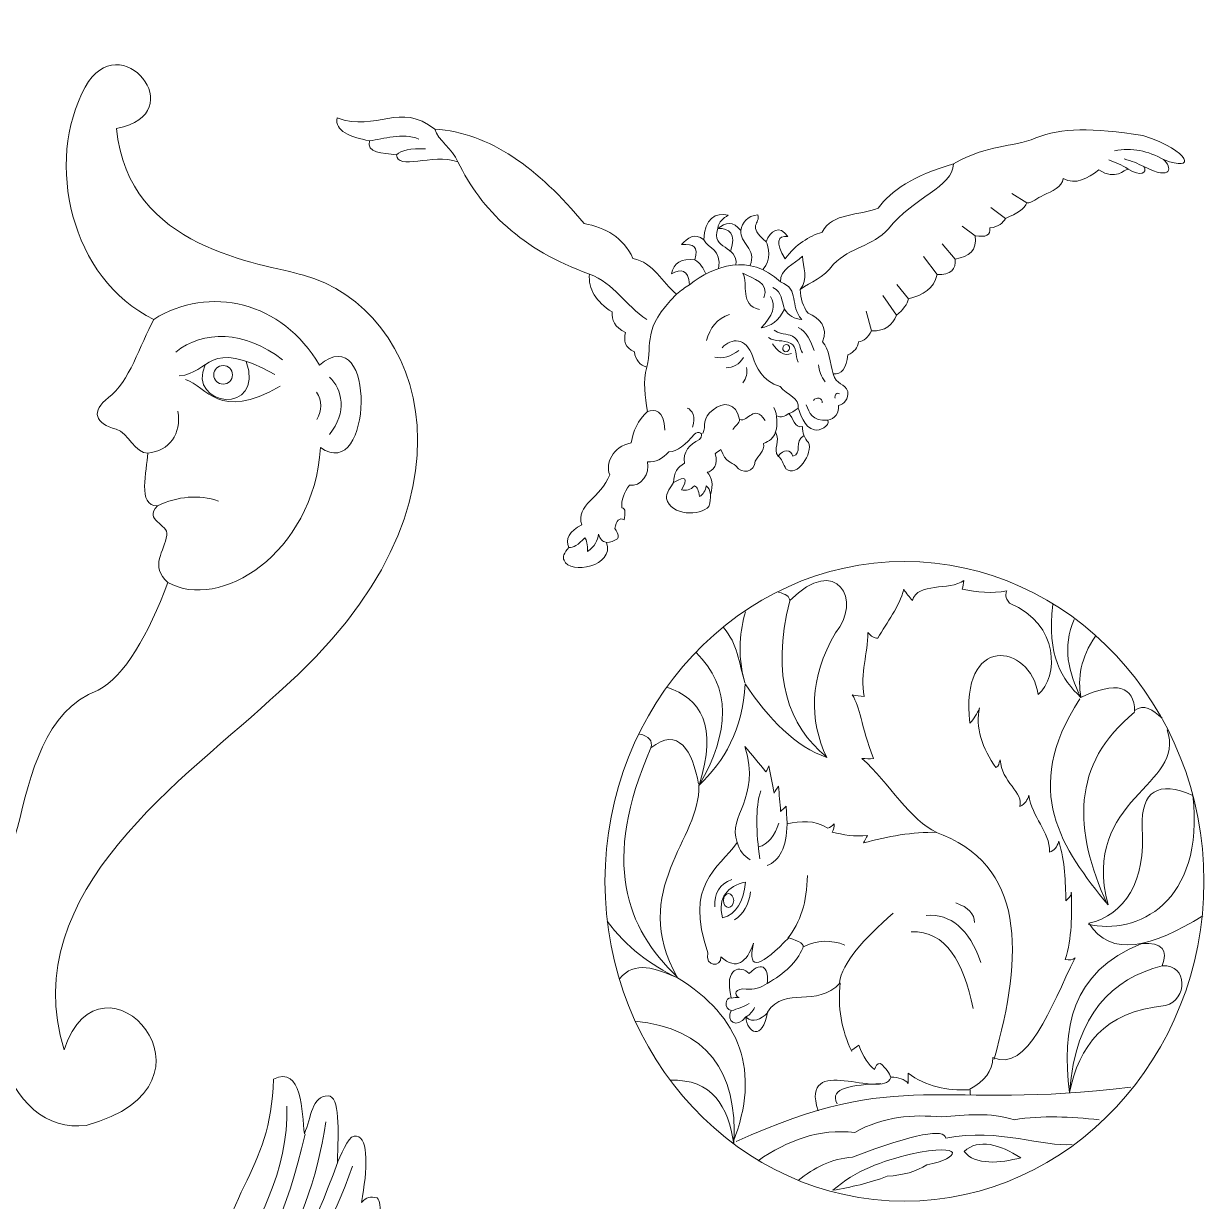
# Model space of a CAD drawing. Header units: centimetres. Extents: x 1.6 to 27.6, y -9.8 to 10.
# Drawn here: x 15.23 to 27.51, y -2.32 to 9.93 of the extents above; entities that cross this region are included whole.
import ezdxf

# ---------------------------------------------------------------- set-up
doc = ezdxf.new("R2010")
doc.units = ezdxf.units.CM
doc.header["$MEASUREMENT"] = 0
doc.layers.add('layer 1', color=7, linetype='Continuous')

msp = doc.modelspace()

# ---------------------------------------------------------------- linework, layer by layer
at = {"layer": 'layer 1', "color": 250, "lineweight": 9}
for points, knots in [([(16.19439, 8.83719), (16.99948, 8.98761), (16.22812, 9.92742), (15.86869, 9.26776), (15.86869, 9.26776), (15.44291, 8.48997), (15.71698, 7.27028), (16.58029, 6.85151), (16.58029, 6.85151), (16.43833, 6.58042), (16.32521, 6.20114), (16.11112, 6.03826), (16.11112, 6.03826), (15.92068, 5.89631), (15.97322, 5.76519), (16.18929, 5.70983), (16.18929, 5.70983), (16.3132, 5.66971), (16.39382, 5.45645), (16.51772, 5.4596), (16.51772, 5.4596), (16.5107, 5.27716), (16.40512, 4.90712), (16.61939, 4.91224), (16.61939, 4.91224), (16.4663, 4.76008), (16.73887, 4.72336), (16.71563, 4.60727), (16.71563, 4.60727), (16.69601, 4.44307), (16.53208, 4.28607), (16.72886, 4.11464), (16.72886, 4.11464), (16.52202, 3.57742), (16.28091, 3.13356), (16.00165, 2.99643), (16.00165, 2.99643), (15.43825, 2.77633), (15.30417, 2.12004), (15.16494, 1.56544), (15.16494, 1.56544), (14.52962, -0.42036), (15.06378, -1.6285), (15.87728, -1.5322), (15.87728, -1.5322), (17.45618, -1.10424), (16.03193, 0.43362), (15.64891, -0.74564), (15.64891, -0.74564), (15.14158, 0.90856), (16.92024, 2.07659), (17.88172, 2.9757), (17.88172, 2.9757), (20.11346, 4.91946), (19.39545, 6.97612), (18.13783, 7.30968), (18.13783, 7.30968), (17.69716, 7.44372), (16.31057, 7.57086), (16.19439, 8.83719)], [0, 0, 0, 0, 0.0625, 0.0625, 0.0625, 0.0625, 0.125, 0.125, 0.125, 0.125, 0.1875, 0.1875, 0.1875, 0.1875, 0.25, 0.25, 0.25, 0.25, 0.3125, 0.3125, 0.3125, 0.3125, 0.375, 0.375, 0.375, 0.375, 0.4375, 0.4375, 0.4375, 0.4375, 0.5, 0.5, 0.5, 0.5, 0.5625, 0.5625, 0.5625, 0.5625, 0.625, 0.625, 0.625, 0.625, 0.6875, 0.6875, 0.6875, 0.6875, 0.75, 0.75, 0.75, 0.75, 0.8125, 0.8125, 0.8125, 0.8125, 0.875, 0.875, 0.875, 0.875, 1, 1, 1, 1]), ([(22.36831, 5.02906), (22.37226, 4.99119), (22.36736, 4.95048), (22.3525, 4.90584), (22.3525, 4.90584), (22.2642, 4.80773), (21.95679, 4.80358), (21.91191, 4.98846), (21.91191, 4.98846), (21.90497, 5.04046), (21.96001, 5.11801), (21.98586, 5.15361), (21.98586, 5.15361), (21.98613, 5.25947), (22.02942, 5.31619), (22.09854, 5.35561), (22.09854, 5.35561), (22.08047, 5.47516), (22.14932, 5.54823), (22.25583, 5.60215), (22.25583, 5.60215), (22.31308, 5.6748), (22.24183, 5.69005), (22.20259, 5.65853), (22.20259, 5.65853), (22.11385, 5.5498), (22.02511, 5.4767), (21.93638, 5.47493), (21.93638, 5.47493), (21.87256, 5.4041), (21.80116, 5.3591), (21.71303, 5.37091), (21.71303, 5.37091), (21.74672, 5.24641), (21.64499, 5.10796), (21.5264, 5.12613), (21.5264, 5.12613), (21.47097, 5.05122), (21.4406, 4.97317), (21.44684, 4.89054), (21.44684, 4.89054), (21.49284, 4.8876), (21.48036, 4.82615), (21.47131, 4.76815), (21.47131, 4.76815), (21.42327, 4.79153), (21.39062, 4.76092), (21.37341, 4.67637), (21.37341, 4.67637), (21.42128, 4.61164), (21.41498, 4.58755), (21.40094, 4.56927), (21.40094, 4.56927), (21.36706, 4.54547), (21.32933, 4.53323), (21.28774, 4.53256), (21.28774, 4.53256), (21.37872, 4.27787), (20.90656, 4.19519), (20.84714, 4.34592), (20.84714, 4.34592), (20.82973, 4.3782), (20.84605, 4.42495), (20.8961, 4.47749), (20.8961, 4.47749), (20.85496, 4.56012), (20.90418, 4.65263), (21.03073, 4.71308), (21.03073, 4.71308), (20.96282, 4.92217), (21.23317, 4.99539), (21.32139, 5.23628), (21.32139, 5.23628), (21.27537, 5.35028), (21.34984, 5.52693), (21.54474, 5.56673), (21.54474, 5.56673), (21.56477, 5.68934), (21.61124, 5.80234), (21.71609, 5.89412), (21.71609, 5.89412), (21.68481, 6.04812), (21.66872, 6.20213), (21.70691, 6.35613), (21.70691, 6.35613), (21.63398, 6.37306), (21.59114, 6.42608), (21.5784, 6.51523), (21.5784, 6.51523), (21.48008, 6.55444), (21.46453, 6.62674), (21.48662, 6.71411), (21.48662, 6.71411), (21.37198, 6.77196), (21.34012, 6.84636), (21.34586, 6.92828), (21.34586, 6.92828), (21.17707, 7.03578), (21.09853, 7.16735), (21.11028, 7.32298), (21.11028, 7.32298), (20.40395, 7.57431), (19.99064, 7.98758), (19.74173, 8.49168), (19.74173, 8.49168), (19.47543, 8.57895), (19.10983, 8.39541), (19.10532, 8.5639), (19.10532, 8.5639), (18.95813, 8.57971), (18.78619, 8.58066), (18.82547, 8.70834), (18.82547, 8.70834), (18.61939, 8.74858), (18.4634, 8.80992), (18.48632, 8.94658), (18.48632, 8.94658), (18.90192, 8.79893), (19.14151, 9.12068), (19.50295, 8.82857), (19.50295, 8.82857), (20.07303, 8.79803), (20.5814, 8.42047), (21.05517, 7.84823), (21.05517, 7.84823), (21.27729, 7.8062), (21.46178, 7.70775), (21.56351, 7.48514), (21.56351, 7.48514), (21.77799, 7.44232), (21.86608, 7.23703), (22.01737, 7.11298), (22.01737, 7.11298), (22.06166, 7.15178), (22.10596, 7.18457), (22.15025, 7.21134), (22.15025, 7.21134), (22.13868, 7.37794), (22.06123, 7.37505), (21.9653, 7.32473), (21.9653, 7.32473), (21.98567, 7.43964), (22.06621, 7.48838), (22.20694, 7.47089), (22.20694, 7.47089), (22.24546, 7.60975), (22.19971, 7.63575), (22.06971, 7.63017), (22.06971, 7.63017), (22.13049, 7.69635), (22.20254, 7.75802), (22.29943, 7.67973), (22.29943, 7.67973), (22.3124, 7.90122), (22.41952, 7.96636), (22.55301, 7.93631), (22.55301, 7.93631), (22.50367, 7.89859), (22.45433, 7.87443), (22.44562, 7.79609), (22.44562, 7.79609), (22.52517, 7.86286), (22.60472, 7.87697), (22.68427, 7.7752), (22.68427, 7.7752), (22.70181, 7.86149), (22.74943, 7.92522), (22.86328, 7.93928), (22.86328, 7.93928), (22.89112, 7.84581), (22.74293, 7.82907), (22.94681, 7.65886), (22.94681, 7.65886), (22.99231, 7.77304), (23.08594, 7.84058), (23.17355, 7.71256), (23.17355, 7.71256), (23.06832, 7.73227), (23.03679, 7.64667), (23.1467, 7.48282), (23.1467, 7.48282), (23.26076, 7.6355), (23.39138, 7.71367), (23.52951, 7.75797), (23.52951, 7.75797), (23.63403, 7.96375), (23.91911, 7.92579), (24.11391, 8.00972), (24.11391, 8.00972), (24.24823, 8.18888), (24.47284, 8.34925), (24.89609, 8.46823), (24.89609, 8.46823), (25.27839, 8.68418), (25.48409, 8.62988), (25.75228, 8.73829), (25.75228, 8.73829), (26.02369, 8.84802), (26.32857, 8.84256), (26.86504, 8.76493), (26.86504, 8.76493), (27.37313, 8.59889), (27.42287, 8.37675), (27.08082, 8.51318), (27.08082, 8.51318), (27.16592, 8.43923), (27.18011, 8.28564), (26.87403, 8.44126), (26.87403, 8.44126), (26.91488, 8.3721), (26.84287, 8.33602), (26.7122, 8.41429), (26.7122, 8.41429), (26.66446, 8.4113), (26.58965, 8.29094), (26.40652, 8.4053), (26.40652, 8.4053), (26.28819, 8.31643), (26.16832, 8.24718), (26.03791, 8.31539), (26.03791, 8.31539), (26.02213, 8.22538), (25.92439, 8.18736), (25.8313, 8.14335), (25.8313, 8.14335), (25.76759, 8.11322), (25.71327, 8.06107), (25.66029, 8.06366), (25.66029, 8.06366), (25.63352, 8.0037), (25.55859, 7.94975), (25.43553, 7.90182), (25.43553, 7.90182), (25.40877, 7.85527), (25.37295, 7.81324), (25.27371, 7.80292), (25.27371, 7.80292), (25.28294, 7.72781), (25.23198, 7.70083), (25.12086, 7.72201), (25.12086, 7.72201), (25.14673, 7.5666), (25.05674, 7.50225), (24.91408, 7.47926), (24.91408, 7.47926), (24.92449, 7.37455), (24.87133, 7.31383), (24.72526, 7.31743), (24.72526, 7.31743), (24.6941, 7.17258), (24.58015, 7.1022), (24.42859, 7.0657), (24.42859, 7.0657), (24.41671, 7.00875), (24.37475, 6.95182), (24.3027, 6.89487), (24.3027, 6.89487), (24.2632, 6.79353), (24.18984, 6.72604), (24.04198, 6.73305), (24.04198, 6.73305), (24.00907, 6.66399), (23.96411, 6.62503), (23.90712, 6.61616), (23.90712, 6.61616), (23.90125, 6.55917), (23.86529, 6.51423), (23.79924, 6.4813), (23.79924, 6.4813), (23.78214, 6.34767), (23.73571, 6.27272), (23.6464, 6.28351), (23.6464, 6.28351), (23.66989, 6.17103), (23.77681, 6.18753), (23.7965, 6.09971), (23.7965, 6.09971), (23.80721, 6.02976), (23.7604, 5.96615), (23.69968, 5.95627), (23.69968, 5.95627), (23.71241, 5.88307), (23.6605, 5.81587), (23.58852, 5.80208), (23.58852, 5.80208), (23.61257, 5.74237), (23.5058, 5.68843), (23.45226, 5.70168), (23.45226, 5.70168), (23.33266, 5.73351), (23.30754, 5.87081), (23.28013, 5.92758), (23.28013, 5.92758), (23.24027, 5.89701), (23.208, 5.87908), (23.18331, 5.8738), (23.18331, 5.8738), (23.23112, 5.82837), (23.2391, 5.71656), (23.32674, 5.73752), (23.32674, 5.73752), (23.32288, 5.66911), (23.34604, 5.61571), (23.3877, 5.57258), (23.3877, 5.57258), (23.44097, 5.46115), (23.26849, 5.19941), (23.15462, 5.29646), (23.15462, 5.29646), (23.12713, 5.3407), (23.11101, 5.40768), (23.07214, 5.42914), (23.07214, 5.42914), (23.01656, 5.50613), (23.09924, 5.58096), (23.04705, 5.68016), (23.04705, 5.68016), (23.02558, 5.62174), (22.98218, 5.57977), (22.92155, 5.56182), (22.92155, 5.56182), (22.9337, 5.47739), (22.86416, 5.43751), (22.83547, 5.37535), (22.83547, 5.37535), (22.82842, 5.26452), (22.69679, 5.23121), (22.63465, 5.32835), (22.63465, 5.32835), (22.58207, 5.37167), (22.52947, 5.36112), (22.47689, 5.49728), (22.47689, 5.49728), (22.45189, 5.48021), (22.43185, 5.46563), (22.41675, 5.45352), (22.41675, 5.45352), (22.45738, 5.35368), (22.39367, 5.26163), (22.33402, 5.26395), (22.33402, 5.26395), (22.38341, 5.20046), (22.40346, 5.1386), (22.36831, 5.02906)], [0, 0, 0, 0, 0.01149425, 0.01149425, 0.01149425, 0.01149425, 0.02298851, 0.02298851, 0.02298851, 0.02298851, 0.03448276, 0.03448276, 0.03448276, 0.03448276, 0.04597701, 0.04597701, 0.04597701, 0.04597701, 0.05747126, 0.05747126, 0.05747126, 0.05747126, 0.06896552, 0.06896552, 0.06896552, 0.06896552, 0.08045977, 0.08045977, 0.08045977, 0.08045977, 0.09195402, 0.09195402, 0.09195402, 0.09195402, 0.10344828, 0.10344828, 0.10344828, 0.10344828, 0.11494253, 0.11494253, 0.11494253, 0.11494253, 0.12643678, 0.12643678, 0.12643678, 0.12643678, 0.13793103, 0.13793103, 0.13793103, 0.13793103, 0.14942529, 0.14942529, 0.14942529, 0.14942529, 0.16091954, 0.16091954, 0.16091954, 0.16091954, 0.17241379, 0.17241379, 0.17241379, 0.17241379, 0.18390805, 0.18390805, 0.18390805, 0.18390805, 0.1954023, 0.1954023, 0.1954023, 0.1954023, 0.20689655, 0.20689655, 0.20689655, 0.20689655, 0.2183908, 0.2183908, 0.2183908, 0.2183908, 0.22988506, 0.22988506, 0.22988506, 0.22988506, 0.24137931, 0.24137931, 0.24137931, 0.24137931, 0.25287356, 0.25287356, 0.25287356, 0.25287356, 0.26436782, 0.26436782, 0.26436782, 0.26436782, 0.27586207, 0.27586207, 0.27586207, 0.27586207, 0.28735632, 0.28735632, 0.28735632, 0.28735632, 0.29885057, 0.29885057, 0.29885057, 0.29885057, 0.31034483, 0.31034483, 0.31034483, 0.31034483, 0.32183908, 0.32183908, 0.32183908, 0.32183908, 0.33333333, 0.33333333, 0.33333333, 0.33333333, 0.34482759, 0.34482759, 0.34482759, 0.34482759, 0.35632184, 0.35632184, 0.35632184, 0.35632184, 0.36781609, 0.36781609, 0.36781609, 0.36781609, 0.37931034, 0.37931034, 0.37931034, 0.37931034, 0.3908046, 0.3908046, 0.3908046, 0.3908046, 0.40229885, 0.40229885, 0.40229885, 0.40229885, 0.4137931, 0.4137931, 0.4137931, 0.4137931, 0.42528736, 0.42528736, 0.42528736, 0.42528736, 0.43678161, 0.43678161, 0.43678161, 0.43678161, 0.44827586, 0.44827586, 0.44827586, 0.44827586, 0.45977011, 0.45977011, 0.45977011, 0.45977011, 0.47126437, 0.47126437, 0.47126437, 0.47126437, 0.48275862, 0.48275862, 0.48275862, 0.48275862, 0.49425287, 0.49425287, 0.49425287, 0.49425287, 0.50574713, 0.50574713, 0.50574713, 0.50574713, 0.51724138, 0.51724138, 0.51724138, 0.51724138, 0.52873563, 0.52873563, 0.52873563, 0.52873563, 0.54022989, 0.54022989, 0.54022989, 0.54022989, 0.55172414, 0.55172414, 0.55172414, 0.55172414, 0.56321839, 0.56321839, 0.56321839, 0.56321839, 0.57471264, 0.57471264, 0.57471264, 0.57471264, 0.5862069, 0.5862069, 0.5862069, 0.5862069, 0.59770115, 0.59770115, 0.59770115, 0.59770115, 0.6091954, 0.6091954, 0.6091954, 0.6091954, 0.62068966, 0.62068966, 0.62068966, 0.62068966, 0.63218391, 0.63218391, 0.63218391, 0.63218391, 0.64367816, 0.64367816, 0.64367816, 0.64367816, 0.65517241, 0.65517241, 0.65517241, 0.65517241, 0.66666667, 0.66666667, 0.66666667, 0.66666667, 0.67816092, 0.67816092, 0.67816092, 0.67816092, 0.68965517, 0.68965517, 0.68965517, 0.68965517, 0.70114943, 0.70114943, 0.70114943, 0.70114943, 0.71264368, 0.71264368, 0.71264368, 0.71264368, 0.72413793, 0.72413793, 0.72413793, 0.72413793, 0.73563218, 0.73563218, 0.73563218, 0.73563218, 0.74712644, 0.74712644, 0.74712644, 0.74712644, 0.75862069, 0.75862069, 0.75862069, 0.75862069, 0.77011494, 0.77011494, 0.77011494, 0.77011494, 0.7816092, 0.7816092, 0.7816092, 0.7816092, 0.79310345, 0.79310345, 0.79310345, 0.79310345, 0.8045977, 0.8045977, 0.8045977, 0.8045977, 0.81609195, 0.81609195, 0.81609195, 0.81609195, 0.82758621, 0.82758621, 0.82758621, 0.82758621, 0.83908046, 0.83908046, 0.83908046, 0.83908046, 0.85057471, 0.85057471, 0.85057471, 0.85057471, 0.86206897, 0.86206897, 0.86206897, 0.86206897, 0.87356322, 0.87356322, 0.87356322, 0.87356322, 0.88505747, 0.88505747, 0.88505747, 0.88505747, 0.89655172, 0.89655172, 0.89655172, 0.89655172, 0.90804598, 0.90804598, 0.90804598, 0.90804598, 0.91954023, 0.91954023, 0.91954023, 0.91954023, 0.93103448, 0.93103448, 0.93103448, 0.93103448, 0.94252874, 0.94252874, 0.94252874, 0.94252874, 0.95402299, 0.95402299, 0.95402299, 0.95402299, 0.96551724, 0.96551724, 0.96551724, 0.96551724, 0.97701149, 0.97701149, 0.97701149, 0.97701149, 1, 1, 1, 1]), ([(24.89609, 8.46823), (24.89044, 8.2278), (24.47656, 8.12002), (24.22087, 7.79283), (24.22087, 7.79283), (24.05078, 7.60914), (23.82456, 7.60404), (23.64937, 7.42545), (23.64937, 7.42545), (23.53875, 7.27127), (23.41791, 7.24977), (23.30217, 7.16194)], [0, 0, 0, 0, 0.25, 0.25, 0.25, 0.25, 0.5, 0.5, 0.5, 0.5, 1, 1, 1, 1]), ([(22.15025, 7.21134), (22.40627, 7.40995), (22.7715, 7.54572), (23.0985, 7.24182), (23.0985, 7.24182), (23.0905, 7.37495), (23.24226, 7.4242), (23.32614, 7.50939), (23.32614, 7.50939), (23.33013, 7.39357), (23.39403, 7.27376), (23.30217, 7.16194), (23.30217, 7.16194), (23.30682, 7.07009), (23.32812, 6.98488), (23.38604, 6.91434), (23.38604, 6.91434), (23.50055, 6.86974), (23.59639, 6.77123), (23.5338, 6.6188), (23.5338, 6.6188), (23.60728, 6.54697), (23.60887, 6.39528), (23.6464, 6.28351)], [0, 0, 0, 0, 0.14285714, 0.14285714, 0.14285714, 0.14285714, 0.28571429, 0.28571429, 0.28571429, 0.28571429, 0.42857143, 0.42857143, 0.42857143, 0.42857143, 0.57142857, 0.57142857, 0.57142857, 0.57142857, 0.71428571, 0.71428571, 0.71428571, 0.71428571, 1, 1, 1, 1]), ([(22.87883, 6.95427), (22.66983, 7.00486), (22.76434, 7.20719), (22.7071, 7.33366), (22.7071, 7.33366), (22.80696, 7.2671), (22.99067, 7.24448), (22.92277, 7.07408)], [0, 0, 0, 0, 0.33333333, 0.33333333, 0.33333333, 0.33333333, 1, 1, 1, 1]), ([(16.58029, 6.85151), (17.15453, 7.2139), (17.92109, 7.03939), (18.30302, 6.37508), (18.30302, 6.37508), (18.90268, 6.87755), (18.85717, 5.12824), (18.31545, 5.51903), (18.31545, 5.51903), (18.2394, 4.40053), (17.25772, 3.81455), (16.72886, 4.11464)], [0, 0, 0, 0, 0.25, 0.25, 0.25, 0.25, 0.5, 0.5, 0.5, 0.5, 1, 1, 1, 1]), ([(22.99466, 7.09006), (23.05191, 6.99687), (23.01861, 6.88771), (22.89481, 6.76257), (22.89481, 6.76257), (22.99466, 6.7812), (23.08119, 6.83311), (23.13843, 6.95827), (23.13843, 6.95827), (23.18236, 6.89037), (23.24226, 6.85443), (23.31814, 6.85044), (23.31814, 6.85044), (23.18901, 6.99287), (23.30217, 7.16194), (23.0985, 7.24182)], [0, 0, 0, 0, 0.2, 0.2, 0.2, 0.2, 0.4, 0.4, 0.4, 0.4, 0.6, 0.6, 0.6, 0.6, 1, 1, 1, 1]), ([(23.28013, 5.92758), (23.30748, 6.02886), (23.1603, 6.06722), (23.09431, 6.15225), (23.09431, 6.15225), (22.89494, 6.21271), (22.84907, 6.35699), (22.80815, 6.46275), (22.80815, 6.46275), (22.73949, 6.66844), (22.58864, 6.66235), (22.48953, 6.5561)], [0, 0, 0, 0, 0.25, 0.25, 0.25, 0.25, 0.5, 0.5, 0.5, 0.5, 1, 1, 1, 1]), ([(22.97253, 6.66254), (23.05021, 6.61004), (23.11496, 6.64601), (23.20561, 6.60212), (23.20561, 6.60212), (23.2718, 6.56542), (23.24733, 6.47262), (23.28114, 6.40787)], [0, 0, 0, 0, 0.33333333, 0.33333333, 0.33333333, 0.33333333, 1, 1, 1, 1]), ([(23.02999, 6.73793), (23.13064, 6.67822), (23.18272, 6.71169), (23.24563, 6.6601), (23.24563, 6.6601), (23.30618, 6.61045), (23.29487, 6.54837), (23.32539, 6.5028)], [0, 0, 0, 0, 0.33333333, 0.33333333, 0.33333333, 0.33333333, 1, 1, 1, 1]), ([(23.17241, 6.58648), (23.18953, 6.57816), (23.19607, 6.55613), (23.18699, 6.53742), (23.18699, 6.53742), (23.17791, 6.51871), (23.15653, 6.51022), (23.13943, 6.51852), (23.13943, 6.51852), (23.12232, 6.52682), (23.11577, 6.54887), (23.12485, 6.56758), (23.12485, 6.56758), (23.13395, 6.58629), (23.1553, 6.59478), (23.17241, 6.58648)], [0, 0, 0, 0, 0.2, 0.2, 0.2, 0.2, 0.4, 0.4, 0.4, 0.4, 0.6, 0.6, 0.6, 0.6, 1, 1, 1, 1]), ([(17.30225, 6.37196), (17.35579, 6.37196), (17.39943, 6.32831), (17.39943, 6.2748), (17.39943, 6.2748), (17.39943, 6.22129), (17.35579, 6.17765), (17.30225, 6.17765), (17.30225, 6.17765), (17.24877, 6.17765), (17.20511, 6.22129), (17.20511, 6.2748), (17.20511, 6.2748), (17.20511, 6.32831), (17.24877, 6.37196), (17.30225, 6.37196)], [0, 0, 0, 0, 0.2, 0.2, 0.2, 0.2, 0.4, 0.4, 0.4, 0.4, 0.6, 0.6, 0.6, 0.6, 1, 1, 1, 1]), ([(22.29127, 5.66325), (22.32689, 5.74538), (22.27643, 5.82749), (22.39813, 5.90962), (22.39813, 5.90962), (22.49361, 6.00067), (22.64301, 5.98682), (22.67121, 5.80869), (22.67121, 5.80869), (22.6722, 5.77505), (22.6257, 5.74439), (22.60294, 5.70778)], [0, 0, 0, 0, 0.25, 0.25, 0.25, 0.25, 0.5, 0.5, 0.5, 0.5, 1, 1, 1, 1]), ([(23.07214, 5.42914), (23.12798, 5.50439), (23.20764, 5.50437), (23.22538, 5.42909), (23.22538, 5.42909), (23.32826, 5.45386), (23.23681, 5.58435), (23.33684, 5.64056)], [0, 0, 0, 0, 0.33333333, 0.33333333, 0.33333333, 0.33333333, 1, 1, 1, 1]), ([(21.98586, 5.15361), (22.12589, 5.24064), (22.12879, 5.19053), (22.06935, 5.07811), (22.06935, 5.07811), (22.11434, 5.06599), (22.1593, 5.07885), (22.20428, 5.11875), (22.20428, 5.11875), (22.23138, 5.11117), (22.24654, 5.06782), (22.2563, 5.00821), (22.2563, 5.00821), (22.29423, 5.03206), (22.31698, 5.06891), (22.32458, 5.11875), (22.32458, 5.11875), (22.34863, 5.10213), (22.36593, 5.07604), (22.36831, 5.02906)], [0, 0, 0, 0, 0.16666667, 0.16666667, 0.16666667, 0.16666667, 0.33333333, 0.33333333, 0.33333333, 0.33333333, 0.5, 0.5, 0.5, 0.5, 0.66666667, 0.66666667, 0.66666667, 0.66666667, 1, 1, 1, 1]), ([(20.8961, 4.47749), (20.9398, 4.47467), (20.99568, 4.50843), (21.06376, 4.57876), (21.06376, 4.57876), (21.08204, 4.5559), (21.09119, 4.50867), (21.09119, 4.43707), (21.09119, 4.43707), (21.16914, 4.48999), (21.19464, 4.55248), (21.20546, 4.61763), (21.20546, 4.61763), (21.21764, 4.56794), (21.24507, 4.53958), (21.28774, 4.53256)], [0, 0, 0, 0, 0.2, 0.2, 0.2, 0.2, 0.4, 0.4, 0.4, 0.4, 0.6, 0.6, 0.6, 0.6, 1, 1, 1, 1]), ([(22.60552, -1.70569), (22.8928, -0.9682), (22.68513, -0.40317), (22.02681, 0.0048), (22.02681, 0.0048), (21.50887, 0.91889), (22.27675, 1.45839), (22.24702, 2.00206), (22.24702, 2.00206), (22.51408, 2.25514), (22.70497, 2.57984), (22.7284, 3.06218), (22.7284, 3.06218), (22.97931, 2.68925), (23.25598, 2.40899), (23.57855, 2.294), (23.57855, 2.294), (23.39334, 2.6866), (23.39444, 3.11414), (23.66774, 3.59273), (23.66774, 3.59273), (23.95151, 3.91478), (23.68517, 4.42613), (23.19494, 3.92587), (23.19494, 3.92587), (23.19135, 3.96883), (23.15194, 3.99749), (23.07673, 4.01182)], [0, 0, 0, 0, 0.125, 0.125, 0.125, 0.125, 0.25, 0.25, 0.25, 0.25, 0.375, 0.375, 0.375, 0.375, 0.5, 0.5, 0.5, 0.5, 0.625, 0.625, 0.625, 0.625, 0.75, 0.75, 0.75, 0.75, 1, 1, 1, 1]), ([(24.38611, 4.33294), (26.10118, 4.33294), (27.5, 2.83867), (27.5, 1.00656), (27.5, 1.00656), (27.5, -0.82554), (26.10118, -2.31981), (24.38611, -2.31981), (24.38611, -2.31981), (22.67108, -2.31981), (21.27226, -0.82554), (21.27226, 1.00656), (21.27226, 1.00656), (21.27226, 2.83867), (22.67108, 4.33294), (24.38611, 4.33294)], [0, 0, 0, 0, 0.2, 0.2, 0.2, 0.2, 0.4, 0.4, 0.4, 0.4, 0.6, 0.6, 0.6, 0.6, 1, 1, 1, 1]), ([(23.83748, -0.76453), (23.73461, -0.53994), (23.68666, -0.30312), (23.71911, -0.04846), (23.71911, -0.04846), (23.46741, -0.31973), (23.15135, -0.07175), (22.96153, -0.35397), (22.96153, -0.35397), (22.91254, -0.65959), (22.74738, -0.57163), (22.73805, -0.40369), (22.73805, -0.40369), (22.6422, -0.5315), (22.5238, -0.44692), (22.58581, -0.33602), (22.58581, -0.33602), (22.50602, -0.31925), (22.51997, -0.19626), (22.58619, -0.20656), (22.58619, -0.20656), (22.5033, 0.12255), (22.68954, 0.13592), (22.77188, 0.04738), (22.77188, 0.04738), (22.91881, 0.19841), (22.98069, 0.08163), (22.95795, -0.05411), (22.95795, -0.05411), (23.14212, 0.04549), (23.26614, 0.16765), (23.33005, 0.31238), (23.33005, 0.31238), (23.34886, 0.34807), (23.29998, 0.38379), (23.18346, 0.41949), (23.18346, 0.41949), (22.90996, 0.13751), (22.74456, 0.04352), (22.81697, 0.36313), (22.81697, 0.36313), (22.7437, 0.16479), (22.6422, 0.07456), (22.47867, 0.22215), (22.47867, 0.22215), (22.48246, 0.10753), (22.30765, 0.11504), (22.34338, 0.26163), (22.34338, 0.26163), (22.09716, 0.98507), (22.44356, 1.1238), (22.64782, 1.41181), (22.64782, 1.41181), (22.53889, 1.70165), (22.89928, 1.85258), (22.72678, 2.40979), (22.72678, 2.40979), (22.80006, 2.32145), (22.87337, 2.23312), (22.94665, 2.14479), (22.94665, 2.14479), (22.95605, 2.16546), (22.96546, 2.18613), (22.97483, 2.2068), (22.97483, 2.2068), (22.99364, 2.11285), (23.01245, 2.01887), (23.03123, 1.92489), (23.03123, 1.92489), (23.04625, 1.94935), (23.0613, 1.97377), (23.07632, 1.9982), (23.07632, 1.9982), (23.08387, 1.90987), (23.09138, 1.82154), (23.09889, 1.73321), (23.09889, 1.73321), (23.11766, 1.75198), (23.13647, 1.77079), (23.15528, 1.7896), (23.15528, 1.7896), (23.15904, 1.72755), (23.16279, 1.66554), (23.16655, 1.60353), (23.16655, 1.60353), (23.30749, 1.63378), (23.44846, 1.64894), (23.5894, 1.5584), (23.5894, 1.5584), (23.61599, 1.56777), (23.63598, 1.58575), (23.65706, 1.60353), (23.65706, 1.60353), (23.65706, 1.57535), (23.64955, 1.54714), (23.63453, 1.51895), (23.63453, 1.51895), (23.75101, 1.4907), (23.86942, 1.4681), (24.00102, 1.48512), (24.00102, 1.48512), (23.98786, 1.4588), (23.9747, 1.43248), (23.96154, 1.40619), (23.96154, 1.40619), (24.20962, 1.47293), (24.47396, 1.52426), (24.72204, 1.51578), (24.72204, 1.51578), (24.4514, 1.63419), (24.22654, 2.02638), (23.94462, 2.28576), (23.94462, 2.28576), (23.9841, 2.28576), (24.02355, 2.27446), (24.06303, 2.28576), (24.06303, 2.28576), (23.93171, 2.63355), (23.92847, 2.82175), (23.84313, 2.94543), (23.84313, 2.94543), (23.88447, 2.93978), (23.92581, 2.93413), (23.96715, 2.92851), (23.96715, 2.92851), (23.92399, 3.18028), (24.00629, 3.37218), (24.00664, 3.5938), (24.00664, 3.5938), (24.04047, 3.55246), (24.0743, 3.53368), (24.10813, 3.53743), (24.10813, 3.53743), (24.20831, 3.70325), (24.33178, 3.86131), (24.37877, 4.04486), (24.37877, 4.04486), (24.4032, 3.99977), (24.43889, 3.96594), (24.46897, 3.92646), (24.46897, 3.92646), (24.51957, 4.12222), (24.85416, 4.02626), (25.00461, 4.13509), (25.00461, 4.13509), (24.99896, 4.10501), (24.99331, 4.07494), (24.9877, 4.04486), (24.9877, 4.04486), (25.14179, 4.01293), (25.29593, 3.99977), (25.45003, 4.02795), (25.45003, 4.02795), (25.43676, 3.99605), (25.43108, 3.96035), (25.47821, 3.89827), (25.47821, 3.89827), (26.00558, 3.68051), (25.98694, 3.13229), (25.77704, 2.95105), (25.77704, 2.95105), (25.69149, 3.49062), (24.95662, 3.58088), (25.06662, 2.65222), (25.06662, 2.65222), (25.10796, 2.69735), (25.14179, 2.74996), (25.16811, 2.81011), (25.16811, 2.81011), (25.11785, 2.62121), (25.19771, 2.38253), (25.33727, 2.18989), (25.33727, 2.18989), (25.37296, 2.21245), (25.36356, 2.22937), (25.38237, 2.26885), (25.38237, 2.26885), (25.3918, 2.04392), (25.631, 1.92661), (25.58535, 1.78395), (25.58535, 1.78395), (25.64561, 1.81399), (25.66621, 1.85723), (25.68119, 1.90236), (25.68119, 1.90236), (25.70793, 1.67371), (25.89799, 1.52919), (25.89544, 1.31032), (25.89544, 1.31032), (25.94243, 1.32537), (25.97437, 1.36296), (25.99129, 1.42311), (25.99129, 1.42311), (26.05557, 1.20642), (26.06102, 1.00443), (26.0646, 0.80289), (26.0646, 0.80289), (26.10401, 0.8443), (26.12658, 0.86683), (26.12096, 0.89312), (26.12096, 0.89312), (26.12861, 0.65441), (26.12678, 0.41759), (26.05895, 0.19397), (26.05895, 0.19397), (26.10029, 0.18456), (26.13412, 0.19022), (26.16044, 0.21088), (26.16044, 0.21088), (25.90285, -0.30333), (25.6733, -0.98594), (25.30344, -0.82654), (25.30344, -0.82654), (25.30616, -0.96648), (25.21411, -1.07365), (25.06662, -1.15358), (25.06662, -1.15358), (25.06852, -1.17425), (25.07038, -1.19492), (25.07227, -1.21559)], [0, 0, 0, 0, 0.01785714, 0.01785714, 0.01785714, 0.01785714, 0.03571429, 0.03571429, 0.03571429, 0.03571429, 0.05357143, 0.05357143, 0.05357143, 0.05357143, 0.07142857, 0.07142857, 0.07142857, 0.07142857, 0.08928571, 0.08928571, 0.08928571, 0.08928571, 0.10714286, 0.10714286, 0.10714286, 0.10714286, 0.125, 0.125, 0.125, 0.125, 0.14285714, 0.14285714, 0.14285714, 0.14285714, 0.16071429, 0.16071429, 0.16071429, 0.16071429, 0.17857143, 0.17857143, 0.17857143, 0.17857143, 0.19642857, 0.19642857, 0.19642857, 0.19642857, 0.21428571, 0.21428571, 0.21428571, 0.21428571, 0.23214286, 0.23214286, 0.23214286, 0.23214286, 0.25, 0.25, 0.25, 0.25, 0.26785714, 0.26785714, 0.26785714, 0.26785714, 0.28571429, 0.28571429, 0.28571429, 0.28571429, 0.30357143, 0.30357143, 0.30357143, 0.30357143, 0.32142857, 0.32142857, 0.32142857, 0.32142857, 0.33928571, 0.33928571, 0.33928571, 0.33928571, 0.35714286, 0.35714286, 0.35714286, 0.35714286, 0.375, 0.375, 0.375, 0.375, 0.39285714, 0.39285714, 0.39285714, 0.39285714, 0.41071429, 0.41071429, 0.41071429, 0.41071429, 0.42857143, 0.42857143, 0.42857143, 0.42857143, 0.44642857, 0.44642857, 0.44642857, 0.44642857, 0.46428571, 0.46428571, 0.46428571, 0.46428571, 0.48214286, 0.48214286, 0.48214286, 0.48214286, 0.5, 0.5, 0.5, 0.5, 0.51785714, 0.51785714, 0.51785714, 0.51785714, 0.53571429, 0.53571429, 0.53571429, 0.53571429, 0.55357143, 0.55357143, 0.55357143, 0.55357143, 0.57142857, 0.57142857, 0.57142857, 0.57142857, 0.58928571, 0.58928571, 0.58928571, 0.58928571, 0.60714286, 0.60714286, 0.60714286, 0.60714286, 0.625, 0.625, 0.625, 0.625, 0.64285714, 0.64285714, 0.64285714, 0.64285714, 0.66071429, 0.66071429, 0.66071429, 0.66071429, 0.67857143, 0.67857143, 0.67857143, 0.67857143, 0.69642857, 0.69642857, 0.69642857, 0.69642857, 0.71428571, 0.71428571, 0.71428571, 0.71428571, 0.73214286, 0.73214286, 0.73214286, 0.73214286, 0.75, 0.75, 0.75, 0.75, 0.76785714, 0.76785714, 0.76785714, 0.76785714, 0.78571429, 0.78571429, 0.78571429, 0.78571429, 0.80357143, 0.80357143, 0.80357143, 0.80357143, 0.82142857, 0.82142857, 0.82142857, 0.82142857, 0.83928571, 0.83928571, 0.83928571, 0.83928571, 0.85714286, 0.85714286, 0.85714286, 0.85714286, 0.875, 0.875, 0.875, 0.875, 0.89285714, 0.89285714, 0.89285714, 0.89285714, 0.91071429, 0.91071429, 0.91071429, 0.91071429, 0.92857143, 0.92857143, 0.92857143, 0.92857143, 0.94642857, 0.94642857, 0.94642857, 0.94642857, 0.96428571, 0.96428571, 0.96428571, 0.96428571, 1, 1, 1, 1]), ([(22.73226, 3.81128), (22.68079, 3.61647), (22.64017, 3.39057), (22.72709, 3.07138), (22.72709, 3.07138), (22.66432, 3.28987), (22.65313, 3.47257), (22.50461, 3.64572)], [0, 0, 0, 0, 0.33333333, 0.33333333, 0.33333333, 0.33333333, 1, 1, 1, 1]), ([(25.92793, 3.88553), (25.86637, 3.34968), (26.02153, 3.10487), (26.22166, 2.92042), (26.22166, 2.92042), (26.18411, 3.11951), (26.21628, 3.32932), (26.37273, 3.55821)], [0, 0, 0, 0, 0.33333333, 0.33333333, 0.33333333, 0.33333333, 1, 1, 1, 1]), ([(26.77914, 2.77383), (26.7767, 3.04158), (26.58994, 3.09043), (26.21887, 2.92042), (26.21887, 2.92042), (26.09333, 3.1787), (26.02333, 3.44352), (26.15172, 3.73167)], [0, 0, 0, 0, 0.33333333, 0.33333333, 0.33333333, 0.33333333, 1, 1, 1, 1]), ([(21.91474, 3.02481), (22.26838, 2.90843), (22.44949, 2.63251), (22.25108, 2.0055), (22.25108, 2.0055), (22.57489, 2.55958), (22.58608, 3.02611), (22.22001, 3.38699)], [0, 0, 0, 0, 0.33333333, 0.33333333, 0.33333333, 0.33333333, 1, 1, 1, 1]), ([(26.20888, 2.90343), (25.58931, 1.9449), (26.02891, 1.34694), (26.50268, 0.76062), (26.50268, 0.76062), (26.21284, 1.88003), (27.33112, 1.99675), (27.11611, 2.58373)], [0, 0, 0, 0, 0.33333333, 0.33333333, 0.33333333, 0.33333333, 1, 1, 1, 1]), ([(21.63017, 2.53843), (21.73204, 2.51693), (21.77167, 2.47035), (21.74917, 2.39356), (21.74917, 2.39356), (22.03232, 2.62242), (22.18425, 2.3669), (22.24588, 2.01584)], [0, 0, 0, 0, 0.33333333, 0.33333333, 0.33333333, 0.33333333, 1, 1, 1, 1]), ([(27.48766, 0.64831), (26.96201, 0.31989), (26.53, 0.20754), (26.30393, 0.57055), (26.30393, 0.57055), (26.67417, 0.65654), (26.90179, 1.00384), (26.8569, 1.5728), (26.8569, 1.5728), (26.84829, 1.94721), (27.02395, 2.05666), (27.38396, 1.90115), (27.38396, 1.90115), (27.51495, 0.78639), (26.79723, 0.43623), (26.29528, 0.56191)], [0, 0, 0, 0, 0.2, 0.2, 0.2, 0.2, 0.4, 0.4, 0.4, 0.4, 0.6, 0.6, 0.6, 0.6, 1, 1, 1, 1]), ([(22.49383, 0.62557), (22.63845, 0.66881), (22.71624, 0.7959), (22.73319, 0.9994), (22.73319, 0.9994), (22.54509, 0.95358), (22.44287, 0.84527), (22.49383, 0.62557)], [0, 0, 0, 0, 0.33333333, 0.33333333, 0.33333333, 0.33333333, 1, 1, 1, 1]), ([(22.55677, 0.87872), (22.58636, 0.87872), (22.61051, 0.8463), (22.61051, 0.80654), (22.61051, 0.80654), (22.61051, 0.76682), (22.58636, 0.7344), (22.55677, 0.7344), (22.55677, 0.7344), (22.52717, 0.7344), (22.50306, 0.76682), (22.50306, 0.80654), (22.50306, 0.80654), (22.50306, 0.8463), (22.52717, 0.87872), (22.55677, 0.87872)], [0, 0, 0, 0, 0.2, 0.2, 0.2, 0.2, 0.4, 0.4, 0.4, 0.4, 0.6, 0.6, 0.6, 0.6, 1, 1, 1, 1]), ([(21.42323, -0.00722), (21.57929, 0.18822), (21.80284, 0.10023), (22.0286, 0.00311), (22.0286, 0.00311), (21.74486, 0.13506), (21.49478, 0.32306), (21.29386, 0.59298)], [0, 0, 0, 0, 0.33333333, 0.33333333, 0.33333333, 0.33333333, 1, 1, 1, 1]), ([(26.1018, -1.19072), (26.20454, -0.71171), (26.4521, -0.34447), (27.09995, -0.28597), (27.09995, -0.28597), (27.32957, -0.22564), (27.33932, 0.14209), (27.06492, 0.12844), (27.06492, 0.12844), (27.13495, 0.29188), (27.06492, 0.3697), (26.8548, 0.36192), (26.8548, 0.36192), (26.1067, 0.06013), (26.02353, -0.53029), (26.1018, -1.19072)], [0, 0, 0, 0, 0.2, 0.2, 0.2, 0.2, 0.4, 0.4, 0.4, 0.4, 0.6, 0.6, 0.6, 0.6, 1, 1, 1, 1]), ([(22.95798, -0.05491), (22.89456, -0.10121), (22.82183, -0.12105), (22.73974, -0.11444), (22.73974, -0.11444), (22.63394, -0.09652), (22.59735, -0.1751), (22.66856, -0.20311), (22.66856, -0.20311), (22.64093, -0.19884), (22.6133, -0.20077), (22.58567, -0.20897)], [0, 0, 0, 0, 0.25, 0.25, 0.25, 0.25, 0.5, 0.5, 0.5, 0.5, 1, 1, 1, 1]), ([(21.94578, -1.06277), (22.39795, -1.04392), (22.54791, -1.33806), (22.61327, -1.71985), (22.61327, -1.71985), (22.65099, -0.9681), (22.33235, -0.52271), (21.5836, -0.44703)], [0, 0, 0, 0, 0.33333333, 0.33333333, 0.33333333, 0.33333333, 1, 1, 1, 1]), ([(23.91079, -0.69686), (23.95778, -0.81903), (24.01228, -0.9036), (24.0743, -0.95059), (24.0743, -0.95059), (24.08932, -0.91301), (24.09872, -0.88669), (24.13631, -0.88858), (24.13631, -0.88858), (24.19456, -0.93744), (24.23029, -0.98628), (24.24345, -1.03517), (24.24345, -1.03517), (24.15942, -1.27368), (23.29285, -0.76804), (23.48794, -1.3791)], [0, 0, 0, 0, 0.2, 0.2, 0.2, 0.2, 0.4, 0.4, 0.4, 0.4, 0.6, 0.6, 0.6, 0.6, 1, 1, 1, 1]), ([(15.05629, -4.21866), (15.14851, -4.24536), (15.20739, -4.3279), (15.24515, -4.44045), (15.24515, -4.44045), (15.29393, -4.33552), (15.76116, -4.46467), (15.80735, -4.22965), (15.80735, -4.22965), (15.82323, -4.32894), (15.81366, -4.41747), (15.74806, -4.48221), (15.74806, -4.48221), (16.04458, -4.40369), (16.04734, -4.77019), (16.41989, -4.53027), (16.41989, -4.53027), (16.33307, -4.66115), (16.25256, -4.70349), (16.14845, -4.75234), (16.14845, -4.75234), (16.26982, -4.85797), (16.46922, -4.75234), (16.51012, -4.62935), (16.51012, -4.62935), (16.54515, -4.73215), (16.49389, -4.80529), (16.43984, -4.8775), (16.43984, -4.8775), (16.61729, -4.99911), (16.6913, -5.14715), (16.83075, -4.95877), (16.83075, -4.95877), (16.81776, -5.06233), (16.7777, -5.13843), (16.56793, -5.17185), (16.56793, -5.17185), (16.61729, -5.27055), (16.74066, -5.27055), (16.79, -5.14715), (16.79, -5.14715), (16.8147, -5.24585), (16.76402, -5.30865), (16.70556, -5.3409), (16.70556, -5.3409), (16.81597, -5.34724), (16.89886, -5.38768), (16.96273, -5.44325), (16.96273, -5.44325), (16.90031, -5.4622), (16.84502, -5.46055), (16.77584, -5.499), (16.77584, -5.499), (16.86193, -5.57999), (16.80495, -5.65213), (16.72754, -5.72303), (16.72754, -5.72303), (16.8158, -5.65712), (16.90365, -5.57954), (16.99105, -5.49021), (16.99105, -5.49021), (17.09499, -5.24947), (17.01903, -4.96786), (16.95591, -4.69301), (16.95591, -4.69301), (16.82552, -4.17484), (16.90479, -3.85238), (17.03498, -3.57739), (17.03498, -3.57739), (17.03842, -3.58052), (17.04183, -3.58366), (17.04524, -3.58683), (17.04524, -3.58683), (17.30235, -2.18312), (17.79817, -2.04212), (17.82639, -1.051), (17.82639, -1.051), (18.12249, -0.90293), (18.12249, -1.39644), (18.14716, -1.61854), (18.14716, -1.61854), (18.22119, -1.4458), (18.22119, -1.22373), (18.39393, -1.22373), (18.39393, -1.22373), (18.5173, -1.22373), (18.50097, -1.58547), (18.49074, -1.91417), (18.49074, -1.91417), (18.55771, -1.77605), (18.616, -1.61854), (18.69004, -1.64321), (18.69004, -1.64321), (18.8162, -1.66639), (18.80548, -1.98965), (18.7394, -2.33412), (18.7394, -2.33412), (18.79928, -2.27525), (18.82598, -2.26829), (18.90373, -2.28589), (18.90373, -2.28589), (18.96147, -2.33412), (18.93681, -2.60556), (18.86277, -2.7783), (18.86277, -2.7783), (18.98614, -2.75363), (19.03551, -2.70427), (19.06018, -2.80297), (19.06018, -2.80297), (19.08484, -2.95104), (18.98046, -3.0773), (18.88744, -3.24714)], [0, 0, 0, 0, 0.03448276, 0.03448276, 0.03448276, 0.03448276, 0.06896552, 0.06896552, 0.06896552, 0.06896552, 0.10344828, 0.10344828, 0.10344828, 0.10344828, 0.13793103, 0.13793103, 0.13793103, 0.13793103, 0.17241379, 0.17241379, 0.17241379, 0.17241379, 0.20689655, 0.20689655, 0.20689655, 0.20689655, 0.24137931, 0.24137931, 0.24137931, 0.24137931, 0.27586207, 0.27586207, 0.27586207, 0.27586207, 0.31034483, 0.31034483, 0.31034483, 0.31034483, 0.34482759, 0.34482759, 0.34482759, 0.34482759, 0.37931034, 0.37931034, 0.37931034, 0.37931034, 0.4137931, 0.4137931, 0.4137931, 0.4137931, 0.44827586, 0.44827586, 0.44827586, 0.44827586, 0.48275862, 0.48275862, 0.48275862, 0.48275862, 0.51724138, 0.51724138, 0.51724138, 0.51724138, 0.55172414, 0.55172414, 0.55172414, 0.55172414, 0.5862069, 0.5862069, 0.5862069, 0.5862069, 0.62068966, 0.62068966, 0.62068966, 0.62068966, 0.65517241, 0.65517241, 0.65517241, 0.65517241, 0.68965517, 0.68965517, 0.68965517, 0.68965517, 0.72413793, 0.72413793, 0.72413793, 0.72413793, 0.75862069, 0.75862069, 0.75862069, 0.75862069, 0.79310345, 0.79310345, 0.79310345, 0.79310345, 0.82758621, 0.82758621, 0.82758621, 0.82758621, 0.86206897, 0.86206897, 0.86206897, 0.86206897, 0.89655172, 0.89655172, 0.89655172, 0.89655172, 0.93103448, 0.93103448, 0.93103448, 0.93103448, 1, 1, 1, 1]), ([(24.2461, -1.03035), (24.32737, -1.03035), (24.38697, -1.05202), (24.4249, -1.09536), (24.4249, -1.09536), (24.4249, -1.06015), (24.4249, -1.02494), (24.4249, -0.98973), (24.4249, -0.98973), (24.60646, -1.12447), (24.83401, -1.17728), (25.0588, -1.16037)], [0, 0, 0, 0, 0.25, 0.25, 0.25, 0.25, 0.5, 0.5, 0.5, 0.5, 1, 1, 1, 1]), ([(22.86379, -1.89851), (23.1724, -1.68533), (23.50214, -1.56358), (23.86952, -1.60489), (23.86952, -1.60489), (24.17048, -1.43467), (24.47148, -1.41758), (24.77245, -1.44338), (24.77245, -1.44338), (25.02449, -1.42195), (25.27653, -1.39432), (25.52858, -1.47273), (25.52858, -1.47273), (25.82223, -1.42361), (26.11586, -1.44328), (26.40952, -1.47273)], [0, 0, 0, 0, 0.2, 0.2, 0.2, 0.2, 0.4, 0.4, 0.4, 0.4, 0.6, 0.6, 0.6, 0.6, 1, 1, 1, 1]), ([(23.28223, -2.10408), (23.44495, -1.97193), (23.62602, -1.8765), (23.84747, -1.86182), (23.84747, -1.86182), (24.51368, -1.60854), (24.79632, -1.56451), (24.81651, -1.66363), (24.81651, -1.66363), (25.37809, -1.55642), (25.82926, -1.76233), (26.13054, -1.72967)], [0, 0, 0, 0, 0.25, 0.25, 0.25, 0.25, 0.5, 0.5, 0.5, 0.5, 1, 1, 1, 1]), ([(17.08025, -3.40434), (17.25595, -3.24852), (17.38579, -3.19209), (17.46978, -3.23495), (17.46978, -3.23495), (17.72417, -2.92141), (17.96091, -2.4576), (18.15415, -1.62423)], [0, 0, 0, 0, 0.33333333, 0.33333333, 0.33333333, 0.33333333, 1, 1, 1, 1]), ([(23.64194, -2.20685), (23.8762, -2.00059), (24.15639, -1.90151), (24.44943, -1.83247), (24.44943, -1.83247), (25.03038, -1.70286), (24.97181, -1.87843), (24.61828, -1.94257), (24.61828, -1.94257), (24.51062, -2.0111), (24.37357, -2.05023), (24.20718, -2.06002), (24.20718, -2.06002), (24.01876, -2.13354), (23.83035, -2.17264), (23.64194, -2.20685)], [0, 0, 0, 0, 0.2, 0.2, 0.2, 0.2, 0.4, 0.4, 0.4, 0.4, 0.6, 0.6, 0.6, 0.6, 1, 1, 1, 1]), ([(25.00737, -1.80308), (25.11806, -1.95112), (25.38312, -1.92273), (25.59465, -1.86916), (25.59465, -1.86916), (25.38323, -1.7284), (25.15613, -1.66459), (25.00737, -1.80308)], [0, 0, 0, 0, 0.33333333, 0.33333333, 0.33333333, 0.33333333, 1, 1, 1, 1])]:
    msp.add_open_spline(points, degree=3, knots=knots, dxfattribs=at)
for points in [[(18.82547, 8.70834), (18.96878, 8.72847), (19.16268, 8.79458), (19.33818, 8.72733)], [(19.50295, 8.82857), (19.53196, 8.71628), (19.69433, 8.62239), (19.74173, 8.49168)], [(19.10532, 8.5639), (19.15073, 8.60917), (19.25135, 8.62993), (19.40717, 8.62614)], [(27.08082, 8.51318), (26.92181, 8.60409), (26.75327, 8.64238), (26.57073, 8.6038)], [(26.7122, 8.41429), (26.64487, 8.4581), (26.57755, 8.48724), (26.5102, 8.50972)], [(26.87403, 8.44126), (26.8112, 8.47192), (26.74691, 8.50109), (26.67225, 8.51992)], [(25.66029, 8.06366), (25.66029, 8.06366), (25.50178, 8.16157), (25.50178, 8.16157)], [(25.43553, 7.90182), (25.43553, 7.90182), (25.28569, 8.01351), (25.28569, 8.01351)], [(22.44562, 7.79609), (22.36914, 7.57621), (22.66005, 7.62137), (22.63343, 7.41986)], [(22.58094, 7.56943), (22.63555, 7.73793), (22.56944, 7.80254), (22.44562, 7.79609)], [(22.68427, 7.7752), (22.66909, 7.64976), (22.85593, 7.57943), (22.78037, 7.41462)], [(25.12086, 7.72201), (25.12086, 7.72201), (24.98557, 7.82142), (24.98557, 7.82142)], [(22.29943, 7.67973), (22.35042, 7.57912), (22.48798, 7.5887), (22.45236, 7.37789)], [(22.94681, 7.65886), (22.97618, 7.60805), (23.00293, 7.46804), (22.91682, 7.37263)], [(24.91408, 7.47926), (24.91408, 7.47926), (24.77749, 7.63734), (24.77749, 7.63734)], [(24.72526, 7.31743), (24.72526, 7.31743), (24.58541, 7.50529), (24.58541, 7.50529)], [(22.20694, 7.47089), (22.26697, 7.43558), (22.29627, 7.38179), (22.32117, 7.3254)], [(21.11028, 7.32298), (21.3718, 7.22212), (21.47776, 7.00199), (21.70818, 6.84926)], [(23.01861, 7.18191), (23.11845, 7.13532), (23.10649, 7.04479), (23.13843, 6.95827)], [(24.42859, 7.0657), (24.42859, 7.0657), (24.30528, 7.21318), (24.30528, 7.21318)], [(22.01737, 7.11298), (21.64742, 6.74704), (21.7725, 6.60841), (21.70691, 6.35613)], [(24.3027, 6.89487), (24.3027, 6.89487), (24.16123, 7.10113), (24.16123, 7.10113)], [(22.56733, 6.90236), (22.43504, 6.85843), (22.36414, 6.7599), (22.32771, 6.63077)], [(24.04198, 6.73305), (24.04198, 6.73305), (23.98916, 6.93706), (23.98916, 6.93706)], [(23.28018, 6.76807), (23.3671, 6.72687), (23.41534, 6.62136), (23.44597, 6.52692)], [(16.80957, 6.51075), (17.0886, 6.74178), (17.52752, 6.73774), (17.91988, 6.43094)], [(16.84425, 6.2644), (17.17619, 6.28637), (17.12994, 6.67267), (17.84007, 6.27828)], [(22.66319, 6.5268), (22.57978, 6.46816), (22.49639, 6.43531), (22.41298, 6.46008)], [(23.01568, 6.59781), (23.06027, 6.52227), (23.13511, 6.46328), (23.21208, 6.49637)], [(17.11489, 6.37889), (16.9206, 5.94401), (17.74292, 5.84455), (17.54169, 6.4136)], [(22.71115, 6.45382), (22.66911, 6.38293), (22.60725, 6.35167), (22.53183, 6.3475)], [(22.74451, 6.34957), (22.75632, 6.29466), (22.74312, 6.24254), (22.70489, 6.19319)], [(23.49226, 6.37953), (23.49582, 6.31703), (23.52192, 6.25774), (23.5634, 6.20066)], [(17.89559, 6.15683), (17.24789, 5.78787), (17.14149, 6.15105), (16.91018, 6.22623)], [(18.40847, 6.25101), (18.5403, 6.12541), (18.5951, 5.88452), (18.40847, 5.65551)], [(18.27202, 6.09594), (18.33922, 6.00083), (18.32682, 5.90571), (18.27822, 5.81059)], [(23.44077, 6.00771), (23.4657, 6.05338), (23.54042, 6.03149), (23.52911, 5.9828)], [(23.66726, 6.03263), (23.65216, 6.06206), (23.68538, 6.09905), (23.71255, 6.07566)], [(21.71609, 5.89412), (21.78454, 5.91629), (21.89126, 5.91311), (21.89458, 5.69982)], [(22.12724, 5.92933), (22.17963, 5.90943), (22.2205, 5.83712), (22.18382, 5.73126)], [(22.67121, 5.80869), (22.7683, 5.78028), (22.8168, 5.97762), (22.93675, 5.8006)], [(23.04705, 5.68016), (23.06906, 5.76514), (23.06689, 5.85011), (23.02937, 5.93509)], [(23.58852, 5.80208), (23.42466, 5.79198), (23.39827, 5.8801), (23.36378, 5.96241)], [(16.51772, 5.4596), (16.74376, 5.48455), (16.87154, 5.65738), (16.83287, 5.89745)], [(23.18331, 5.8738), (23.14215, 5.83807), (23.10097, 5.82943), (23.05981, 5.84782)], [(16.61939, 4.91224), (16.83115, 5.01111), (17.04911, 5.0335), (17.25468, 4.96075)], [(23.19277, 3.92511), (22.99591, 3.12699), (23.17916, 2.62941), (23.57565, 2.30044)], [(26.77914, 2.78244), (26.87419, 2.85775), (26.96925, 2.79133), (27.06429, 2.70469)], [(26.77914, 2.76518), (26.11369, 2.2295), (26.14542, 1.53539), (26.49403, 0.76927)], [(21.74917, 2.39356), (21.23399, 1.2091), (21.48934, 0.52143), (22.0234, 0.01348)], [(22.89225, 1.94797), (22.83358, 1.76783), (22.84512, 1.51751), (22.88202, 1.24183)], [(23.07904, 1.6128), (23.04108, 1.48529), (22.96859, 1.38976), (22.86924, 1.36461)], [(22.95878, 1.17017), (23.08735, 1.22178), (23.16024, 1.35993), (23.16603, 1.60256)], [(25.31884, -0.84345), (25.62425, 0.25336), (25.65432, 1.18406), (24.7012, 1.52143)], [(22.64665, 1.41323), (22.6688, 1.32582), (22.71913, 1.27125), (22.78225, 1.2316)], [(22.41435, 0.74067), (22.40446, 0.88582), (22.46737, 0.97749), (22.5906, 1.02486)], [(23.37656, 1.06634), (23.37384, 0.79545), (23.30611, 0.57875), (23.17337, 0.41621)], [(22.78618, 0.89653), (22.76971, 0.76193), (22.71162, 0.66746), (22.61909, 0.60621)], [(24.92062, 0.78191), (25.05067, 0.73585), (25.11568, 0.66815), (25.11568, 0.57875)], [(24.2705, 0.67625), (23.9603, 0.40674), (23.73816, 0.15749), (23.70974, -0.04701)], [(24.61184, 0.65189), (24.86646, 0.67356), (25.05608, 0.51102), (25.18069, 0.16427)], [(24.45743, 0.48122), (24.81775, 0.49621), (24.99924, 0.16841), (25.09942, -0.31522)], [(23.33591, 0.32681), (23.4795, 0.39726), (23.62306, 0.40268), (23.76665, 0.34307)], [(27.06492, 0.12844), (26.54636, -0.00963), (26.16888, -0.36176), (26.1018, -1.18486)], [(22.58801, -0.3385), (22.64909, -0.3208), (22.71018, -0.29823), (22.77126, -0.26498)], [(22.74091, -0.40268), (22.77787, -0.38012), (22.80705, -0.34822), (22.82845, -0.30698)], [(22.74387, -0.40841), (22.81039, -0.46811), (22.88629, -0.434), (22.96646, -0.35725)], [(23.83748, -0.74761), (23.83748, -0.74761), (23.91079, -0.69686), (23.91079, -0.69686)], [(22.63621, -1.70032), (24.35986, -0.91308), (24.74192, -1.38127), (26.73983, -1.13504)], [(23.68538, -1.30668), (23.59629, -1.13708), (23.85822, -1.11203), (24.14048, -1.09536)], [(17.96467, -1.3315), (17.98345, -2.01838), (17.65137, -2.56991), (17.39034, -3.01932)], [(18.36902, -1.49559), (18.28138, -2.09138), (18.08749, -2.63057), (17.76541, -3.10135)], [(18.49391, -1.91052), (18.23411, -2.64339), (17.94782, -3.1749), (17.62281, -3.41203)], [(18.64801, -1.95406), (18.45353, -2.52374), (18.17554, -2.98211), (17.84041, -3.36427)]]:
    msp.add_open_spline(points, degree=3, dxfattribs=at)

doc.saveas('drawing.dxf')
